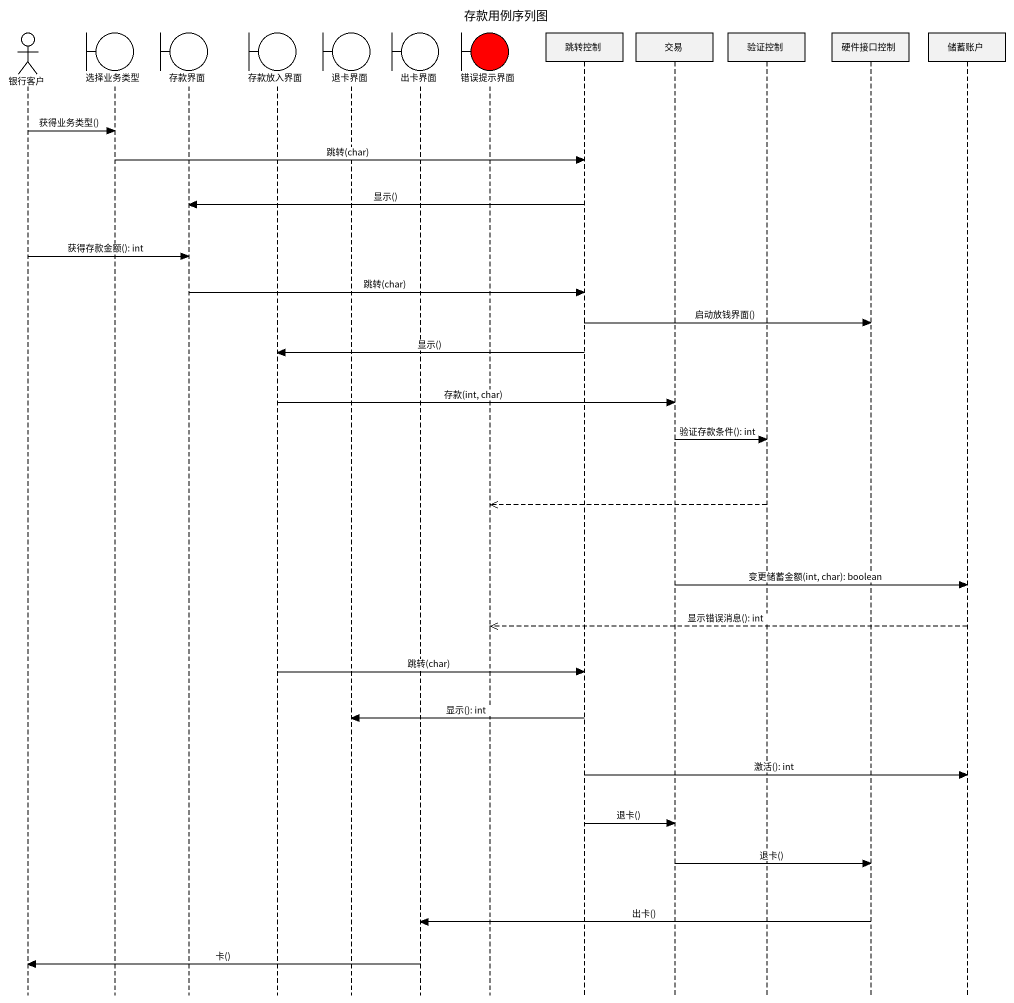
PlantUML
@startuml
title 存款用例序列图
hide footbox
actor 银行客户
boundary 选择业务类型
boundary 存款界面
boundary 存款放入界面
boundary 退卡界面
boundary 出卡界面
boundary 错误提示界面 #FF0000
participant 跳转控制
participant 交易
participant 验证控制
participant 硬件接口控制
participant 储蓄账户

银行客户 -> 选择业务类型 : 获得业务类型()
选择业务类型 -> 跳转控制 : 跳转(char)
跳转控制 -> 存款界面 : 显示()
银行客户 -> 存款界面 : 获得存款金额(): int
存款界面 -> 跳转控制 : 跳转(char)
跳转控制 -> 硬件接口控制 : 启动放钱界面()
跳转控制 -> 存款放入界面 : 显示()
存款放入界面 -> 交易 : 存款(int, char)
交易 -> 验证控制 : 验证存款条件(): int
验证控制 -->> 错误提示界面
交易 -> 储蓄账户 : 变更储蓄金额(int, char): boolean
储蓄账户 -->> 错误提示界面 : 显示错误消息(): int
存款放入界面 -> 跳转控制 : 跳转(char)
跳转控制 -> 退卡界面 : 显示(): int
跳转控制 -> 储蓄账户 : 激活(): int
跳转控制 -> 交易 : 退卡()
交易 -> 硬件接口控制 : 退卡()
硬件接口控制 -> 出卡界面 : 出卡()
出卡界面 -> 银行客户 : 卡()
@enduml
